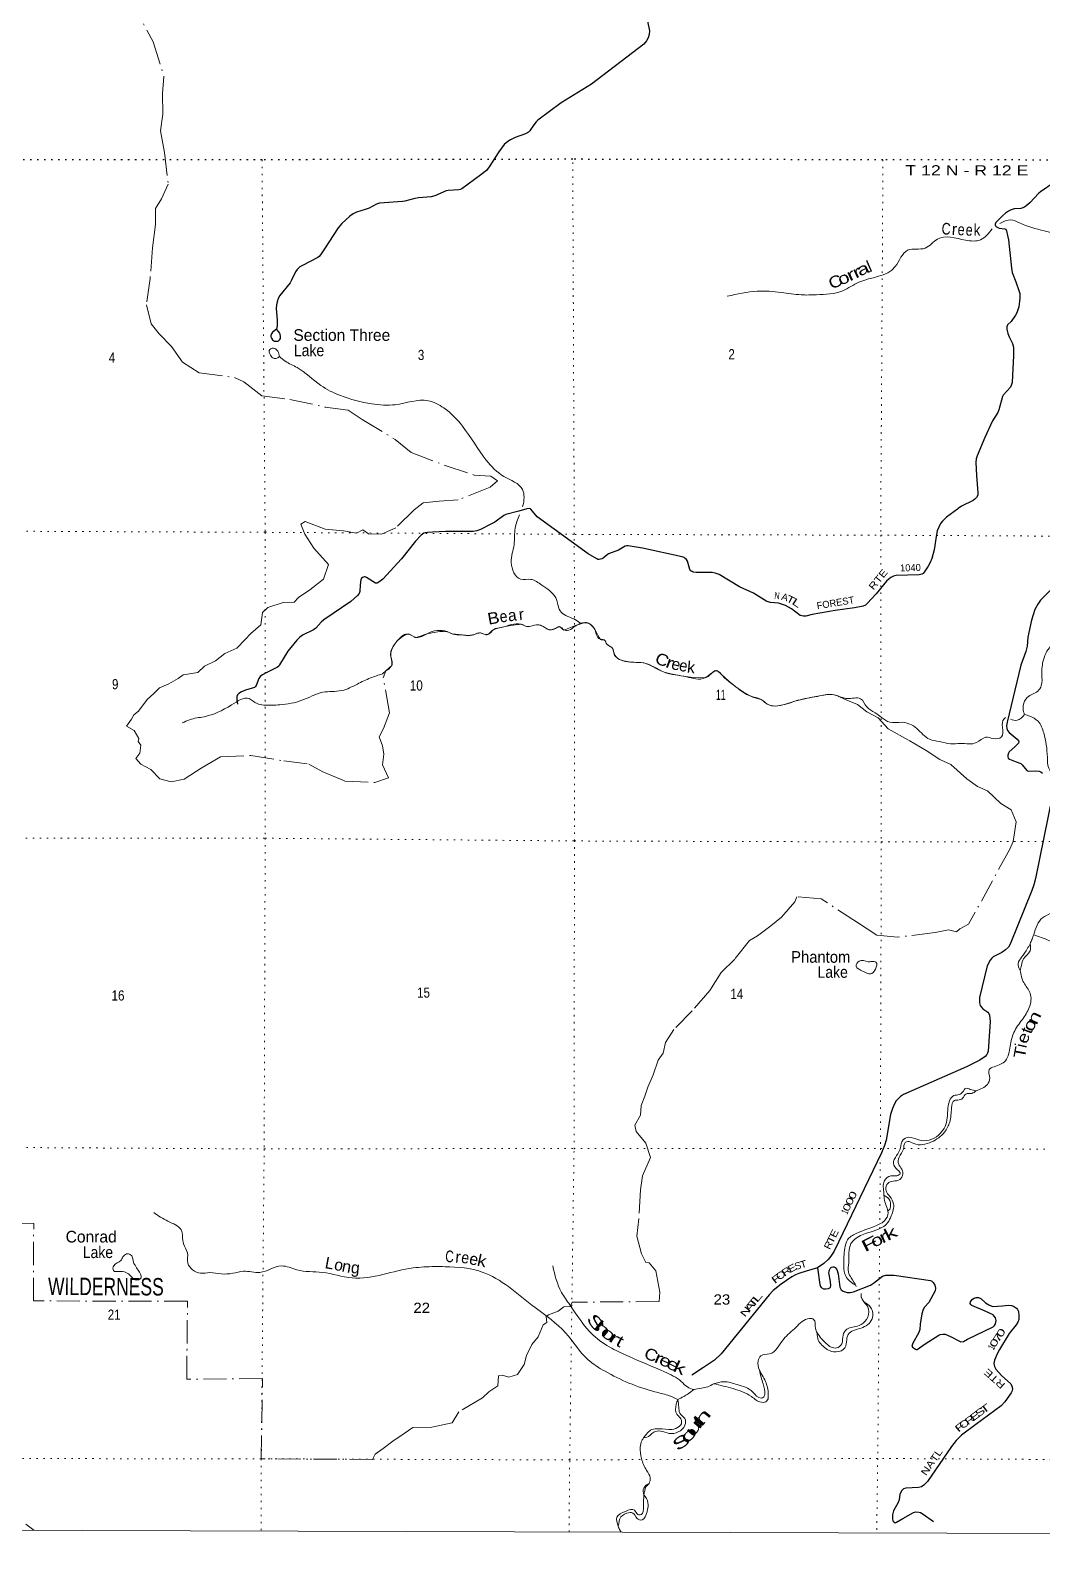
# Model space of a CAD drawing. Header units: feet. Extents: x -252658 to 9, y -366365 to -181930.
# Drawn here: x -82631 to -65245, y -366365 to -340451 of the extents above; entities that cross this region are included whole.
import ezdxf
from ezdxf.enums import TextEntityAlignment as Align

# ---------------------------------------------------------------- set-up
doc = ezdxf.new("R2010")
doc.units = ezdxf.units.FT
doc.header["$LTSCALE"] = 80
doc.linetypes.add('DOT_DASHED', pattern=[7.7, 5, -1.2, 0.3, -1.2])
doc.linetypes.add('DOTTED', pattern=[1.5, 0.3, -1.2])
for name, color, linetype, lineweight in [('29', 7, 'Continuous', 25), ('39', 7, 'Continuous', 13), ('4', 7, 'Continuous', 13), ('44', 7, 'DOT_DASHED', 13), ('6', 7, 'DOTTED', 25), ('7', 7, 'DOTTED', 13)]:
    doc.layers.add(name, color=color, linetype=linetype, lineweight=lineweight)
doc.layers.add('30', color=7, linetype='Continuous')
doc.layers.add('41', color=7, linetype='Continuous')

msp = doc.modelspace()

# ---------------------------------------------------------------- linework, layer by layer
at = {"layer": '29'}
for points in [[(-72022.75, -340294.99), (-71988.18, -340461.37), (-71991.17, -340525.1), (-72011.35, -340583.27), (-72040.84, -340632.79), (-72086.51, -340688.75), (-72983.06, -341378.21), (-73505.28, -341696.34), (-73908.66, -341996.52), (-73937.64, -342023.44), (-73959.66, -342051.02), (-74024.56, -342153.91), (-74041.12, -342178.76), (-74068.02, -342203.61), (-74119.76, -342230.53), (-74294.72, -342294.57), (-74374.32, -342332.01), (-74419.85, -342361.01), (-74482.3, -342415.19), (-74577.66, -342538.52), (-74742.46, -342799.41), (-74789.28, -342859.07), (-74884.07, -342936.39), (-75210.45, -343176.97), (-75239.42, -343189.39), (-75263.39, -343195.6), (-75448.46, -343201.82), (-75482.09, -343211.91), (-75678.18, -343295.01), (-75739.65, -343311.96), (-75956.55, -343331.26), (-76022.65, -343343.77), (-76194.55, -343389.24), (-76231.63, -343394.17), (-76629.17, -343424.45), (-76679.15, -343436.71), (-76806.12, -343506.26), (-76872.51, -343533.26), (-77025.31, -343578.1), (-77081.38, -343607.73), (-77138.22, -343647.26), (-77275.92, -343773.41), (-77338.52, -343843.83), (-77570.43, -344208.26), (-77641.21, -344310.83), (-77661.9, -344337.75), (-77688.09, -344357.44), (-77962.06, -344497.39), (-77995.11, -344517.92), (-78024.09, -344542.78), (-78042.71, -344561.41), (-78071.3, -344602.61), (-78137.91, -344745.73), (-78165.23, -344788), (-78339.7, -345010.78), (-78368.68, -345061.56), (-78385.24, -345115.4), (-78397.66, -345169.25), (-78401.88, -345232.44), (-78385.65, -345430.7), (-78387.31, -345527.52), (-78395.12, -345588.73)], [(-64754.44, -342829.65), (-64977.75, -343026.3), (-65034.55, -343069.41), (-65269.57, -343225.11), (-65296.85, -343249.48), (-65450.74, -343414.38), (-65517.92, -343475.7), (-65555.17, -343496.41), (-65604.01, -343511.25), (-65718.67, -343521.26), (-65770.64, -343533.97), (-65818.02, -343558.54), (-65869.76, -343595.82), (-65919.97, -343638.87), (-66034.3, -343756.32), (-66048.79, -343785.31), (-66045.71, -343793.99), (-66042.58, -343812.24), (-66021.88, -343830.87), (-65978.07, -343852.56), (-65879.91, -343861.33), (-65864.59, -343870.22), (-65850.1, -343899.22), (-65833.73, -343975.88)], [(-65833.73, -343975.88), (-65817.49, -344051.94), (-65768.37, -344538.11), (-65752.43, -344610.82), (-65689.74, -344771.42), (-65637.98, -344923.31), (-65625.41, -344972.05), (-65623.49, -345051.71), (-65642.12, -345202.89), (-65656.61, -345256.74), (-65672.56, -345303.91), (-65694.9, -345344.75), (-65774.18, -345453.21), (-65833.56, -345512.5), (-65847.2, -345544.7), (-65845.98, -345587.06), (-65829.42, -345659.54), (-65806.68, -345717.13), (-65746.64, -345833.5), (-65732.1, -345893.83), (-65733.42, -346037.92), (-65753.89, -346503.46), (-65770.23, -346553.97), (-65784.93, -346580.09), (-65910.14, -346721.94), (-65922.36, -346744.91), (-65982.58, -346970.46), (-66003.04, -347016.46), (-66092.58, -347159.86), (-66223.51, -347445.03), (-66357.19, -347763.64), (-66371.25, -347814.12), (-66379.96, -347875.47), (-66369.85, -348098.32), (-66344.53, -348398.71), (-66345.81, -348437.74), (-66369.61, -348476.05), (-66395.48, -348506.08), (-66425.93, -348530.17), (-66623.14, -348626.2), (-66681.82, -348666.26), (-66695.34, -348676.22)], [(-66695.34, -348676.22), (-66885.99, -348816.73), (-66950.47, -348882.3), (-66984.3, -348927.52), (-67017.42, -348989.65), (-67042.25, -349049.71), (-67056.83, -349111.62), (-67093.37, -349379.52), (-67137.45, -349528.1), (-67162.29, -349596.44), (-67200.17, -349656.87), (-67266.81, -349763.16), (-67285.44, -349781.79), (-67306.14, -349796.29), (-67351.93, -349807.78), (-67751.05, -349820.67), (-67796.64, -349829.43), (-67838.03, -349850.14), (-67869.07, -349874.99), (-67916.35, -349917.45), (-68090.73, -350130.23), (-68246.79, -350300.57), (-68277.83, -350327.49), (-68317.26, -350344.6), (-68461.89, -350373.49), (-68797.12, -350416.9), (-69192.77, -350487.86), (-69302.3, -350515.95), (-69341.4, -350516.72), (-69397.5, -350503.52), (-69546.75, -350389.03), (-69647.92, -350331.63), (-69772.44, -350293.2), (-69908.69, -350281.92), (-69972.68, -350263.62), (-70197.95, -350121.76), (-70441.55, -350011.79), (-70788.52, -349802.94), (-70856.58, -349776.61), (-70912.51, -349767.95), (-71185.19, -349767.82), (-71234.29, -349761.07), (-71253.95, -349751.76), (-71279.82, -349736.22), (-71294.97, -349712.92), (-71335.79, -349572.51), (-71352.26, -349543.62), (-71373.98, -349523.95), (-71391.58, -349510.49), (-71427.31, -349495.75), (-72107.68, -349348.34), (-72351.88, -349309.6), (-72377.76, -349308.57), (-72404.13, -349316), (-72521.03, -349383.13), (-72692.34, -349447.32), (-72716.24, -349461.66), (-72783.4, -349517.74), (-72807.2, -349529.13), (-72853.77, -349542.59), (-72874.47, -349542.59), (-72894.12, -349533.27), (-73038.9, -349445.13), (-73917.28, -348807.84), (-74025.19, -348679), (-74033.47, -348670.71), (-74052.33, -348666.69), (-74095.56, -348672.78), (-74231.21, -348713.33), (-74453.6, -348770.12), (-74488.53, -348787.37), (-74644.01, -348900.59), (-74712.47, -348937.72), (-74893.4, -349027.95), (-74955.49, -349048.66), (-75016.34, -349059.43), (-75485.56, -349063.77), (-75718.36, -349073.63)], [(-75718.36, -349073.63), (-75804.48, -349077.28), (-75844.4, -349082.84), (-75863.02, -349091.12), (-75910.62, -349126.33), (-76010.38, -349227.78), (-76249.74, -349530.11), (-76569.74, -349879.84), (-76637.08, -349931.93), (-76670.19, -349948.5), (-76696.69, -349948.89), (-76848.16, -349849.65), (-76870.94, -349840.81), (-76885.43, -349840.81), (-76920.37, -349853.08), (-76935.1, -349865.66), (-76945.45, -349894.66), (-76959.6, -349976.86), (-76964.08, -350095.54), (-76977.02, -350126.82), (-77005.47, -350163.88), (-77122.63, -350263.78), (-77582.66, -350578.39), (-77632.57, -350617.42), (-77723.64, -350720.97), (-77760.69, -350751.12), (-77949.23, -350845.23), (-77998.44, -350877.34), (-78048.57, -350928.07), (-78203.13, -351115.9), (-78343.5, -351351.58), (-78360.06, -351374.36), (-78380.09, -351390.7), (-78553.33, -351479.41), (-78637.38, -351521.4), (-78680.85, -351552.46), (-78702.67, -351584.31), (-78747.07, -351709.86), (-78757.42, -351726.43), (-78776.29, -351741.84), (-78931.11, -351788.67), (-78999.57, -351813.41), (-79047.17, -351844.47), (-79068.16, -351865.65), (-79078.21, -351894.17), (-79077, -351955.64), (-79069.62, -352025.74)], [(-64912.51, -349884.88), (-65267.66, -350243.66), (-65315.4, -350310.02), (-65367, -350401.06), (-65424.19, -350585.35), (-65487.02, -350877.06), (-65495.32, -351030.64), (-65517.34, -351122.98), (-65605.73, -351360.45), (-65843.27, -352339.25), (-65852.33, -352402.66), (-65847.16, -352447.18), (-65834.74, -352480.32), (-65808.78, -352513.63), (-65667.47, -352628.81), (-65648.47, -352658.42), (-65643.3, -352673.96), (-65648.05, -352697.01), (-65673.31, -352728.84), (-65710.77, -352758.56), (-65804.73, -352847.92), (-65820.04, -352867.78), (-65831.63, -352903.84), (-65829.56, -352930.76), (-65821.29, -352953.54), (-65802.95, -352971.98), (-65689.11, -353020.9), (-65608.11, -353048.81), (-65583.27, -353067.76), (-65504.63, -353164.78), (-65478.02, -353178.66), (-65355.69, -353175.61), (-65291.46, -353181.35), (-65262.49, -353191.71), (-65235.7, -353210.57)], [(-65068.99, -353616.14), (-65354.54, -355020.84), (-65383.57, -355129.13), (-65414.57, -355226.51), (-65788.17, -356153.22), (-65818.48, -356200), (-65870.96, -356250.56), (-65931.6, -356291.18), (-66078.69, -356370.08), (-66106.9, -356393.46), (-66133.8, -356424.52), (-66184.37, -356525.36), (-66313.62, -357064.71), (-66316.97, -357111.06), (-66314.9, -357158.69), (-66304.55, -357202.18), (-66285.05, -357229.04), (-66256.95, -357260.17), (-66173.59, -357317.97), (-66153.47, -357338.86), (-66143.12, -357369.93), (-66134.94, -357476.38), (-66165.71, -357990.48), (-66177.26, -358021.26), (-66187.61, -358044.04), (-66218.66, -358081.31), (-66311.46, -358141.44), (-66541.08, -358255.73), (-67622.16, -358733.6), (-67675.67, -358768.89), (-67706.72, -358799.95), (-67746.04, -358843.44), (-67775.98, -358890.5), (-67812.27, -358973.92), (-67843.84, -359076.1), (-67918.07, -359517.81), (-67947.83, -359610.75), (-68002.28, -359737.3), (-68815.72, -361422.06), (-68869.86, -361508.8), (-68919.29, -361565.35), (-68994.04, -361637.2), (-69099.06, -361710.04)], [(-69099.06, -361710.04), (-69296.09, -361768.54), (-69418.31, -361807.02), (-69480.4, -361831.87), (-69543.61, -361866.67), (-69725.22, -361993.34), (-69863.29, -362101.1), (-69929.36, -362171.86), (-70757.37, -363186.3), (-70869.99, -363295.26), (-71057.64, -363423.88), (-71257.33, -363554.41)], [(-69099.06, -361710.04), (-69059.58, -361996.54), (-69046.84, -362029.74), (-69035.44, -362047.26), (-68998.18, -362072.11), (-68960.03, -362073.37), (-68911.26, -362067.97), (-68889.55, -362056.67), (-68875.55, -362044.01), (-68870.92, -362021.46), (-68874.65, -361945.95), (-68903.35, -361795.63), (-68901.96, -361775.01), (-68894.7, -361744.89), (-68880.6, -361719.75), (-68860.57, -361700.45), (-68836.75, -361691.05), (-68819.18, -361694.24), (-68796.27, -361706.4), (-68770.53, -361736.61), (-68743.11, -361812.89), (-68715.16, -362045.26), (-68696.02, -362088.68), (-68657.64, -362113.76), (-68592.54, -362134.24), (-68538.73, -362134.24), (-68479.26, -362121.16), (-68186.89, -362009.98), (-68137.07, -361975.73), (-67983.56, -361852.85), (-67926.12, -361836.02), (-67780.92, -361838.42), (-67160.19, -361929.33), (-67136.55, -361940.61), (-67112.75, -361962.35), (-67083.78, -362007.91), (-67071.36, -362061.76), (-67079.61, -362106.08), (-67185.68, -362303.38), (-67260.73, -362387.94), (-67286.6, -362426.25), (-67309.81, -362502.54), (-67337.5, -362680.44), (-67342.48, -362772.1), (-67364.96, -362832.33), (-67462.75, -363001.68), (-67479.08, -363053.76), (-67466.66, -363074.46), (-67417.63, -363110.1), (-67405.61, -363114.86), (-67388.01, -363111.74), (-67250.36, -363017.35), (-67015.48, -362867.37), (-66989.61, -362853.91), (-66944.04, -362847.63), (-66907.86, -362850.8), (-66814.13, -362892.67), (-66662.47, -362971.91), (-66634.67, -362979.2), (-66593.27, -362975.06), (-66521.76, -362932.98), (-66080.75, -362724.29), (-66058.28, -362698.59), (-66042.75, -362672.69), (-66029.62, -362614.61), (-66042.75, -362569.15), (-66062.42, -362539.12), (-66082.89, -362520.14), (-66220.66, -362457.02), (-66448.33, -362359.17), (-66468.06, -362340.31), (-66477.37, -362320.63), (-66472.2, -362292.68), (-66461.6, -362275.02), (-66437.02, -362251.26), (-66407.01, -362233.65), (-66374.93, -362222.26), (-66332.79, -362221.99), (-66295.25, -362237.79), (-66211.28, -362308.99), (-66158.65, -362345.48), (-66118.3, -362365.16), (-66091.55, -362371.97), (-65921.56, -362360.74)], [(-65921.56, -362360.74), (-65820.71, -362354.07), (-65768.53, -362356.88), (-65731.27, -362367.23), (-65678.82, -362405.22), (-65660.91, -362427.29), (-65646.42, -362460.43), (-65637.86, -362529.62), (-65642.28, -362599.18), (-65658.84, -362642.67), (-65685.42, -362687.35), (-65807.08, -362836.5), (-65972.05, -363115.4), (-66013.78, -363188.38), (-66061.38, -363298.14), (-66070.46, -363352.79), (-66059.31, -363407.9), (-66037.28, -363451.11), (-65940.03, -363559.94), (-65778.93, -363703.3), (-65758.18, -363740.29), (-65749.9, -363781.71), (-65756.11, -363821.06), (-65770.32, -363857.46), (-65882.35, -364013.66), (-65946.8, -364080.23), (-66376.83, -364403.09), (-66625.12, -364585.27), (-66716.41, -364676.37), (-66797.33, -364780.06), (-67209.84, -365379.23), (-67274.18, -365445.75), (-67315.58, -365470.6), (-67363.16, -365482.1), (-67580.49, -365495.45), (-67620.05, -365508.12), (-67652.93, -365536.87), (-67685.01, -365595.67), (-67698.46, -365694.27), (-67714.41, -365741.53), (-67791.92, -365885.02), (-67812.29, -365953.14), (-67812.29, -366021.48), (-67804.01, -366056.69), (-67783.67, -366079.22), (-67766.76, -366087.75), (-67741.92, -366081.54), (-67636.71, -366014.32), (-67449.32, -365913.72), (-67410.78, -365903.44), (-67361.11, -365907.58), (-67330.06, -365915.86), (-67287.18, -365943), (-67105.86, -366066.5)]]:
    msp.add_lwpolyline(points, dxfattribs=at)
msp.add_lwpolyline([(-78395.12, -345588.73), (-78449.91, -345624.34), (-78466.47, -345638.83), (-78484.03, -345664.09), (-78494.41, -345694.75), (-78495.44, -345716.49), (-78485.1, -345743.42), (-78466.94, -345768.29), (-78450.95, -345781.73), (-78431.29, -345791.05), (-78413.7, -345795.19), (-78386.96, -345792.93), (-78371.27, -345790.01), (-78354.71, -345780.69), (-78340.22, -345766.2), (-78328.4, -345747.36), (-78327.81, -345712.35), (-78335.05, -345673), (-78344.36, -345648.15), (-78355.75, -345630.55)], close=True, dxfattribs=at)
at = {"layer": '39'}
for p, q in [((-76578.02, -351507.62), (-76517.17, -351454.66)), ((-68733.59, -351894.86), (-68670.25, -351914.82))]:
    msp.add_line(p, q, dxfattribs=at)
for points in [[(-66096.55, -343860.46), (-66298.61, -344051.63), (-66554.15, -344058.48), (-67040.88, -344040.11), (-67249.08, -344194.05), (-67551.08, -344230.86), (-67764.1, -344511.52), (-68387.46, -344780.19), (-68666.01, -344925.75), (-69117.1, -344996.07), (-69378.64, -344996.85), (-69724.4, -344955), (-70134.67, -344934.97), (-70650.24, -345021.08)], [(-63577.24, -344083.99), (-63606.98, -344074.3), (-64208.02, -343999.06), (-64400.23, -343853.3), (-64654.15, -343922.53), (-65205.23, -343897.82), (-65628.84, -343761.04), (-65779.4, -343710.04), (-65967.6, -343768.98)], [(-78347.89, -346055.33), (-78375.5, -345966.68), (-78449.58, -345912.01), (-78522.26, -345951.91), (-78510.58, -346012.32), (-78460.72, -346080.95), (-78408.48, -346091.26), (-78347.89, -346055.33)], [(-78347.89, -346055.33), (-78245.81, -346136.28), (-78043.31, -346245.87), (-77636.88, -346553.57), (-77300, -346726.15), (-76761.75, -346869.5), (-76355.46, -346883.47), (-75789.71, -346815.7), (-75522.93, -346939.68), (-75201.03, -347253.02), (-74792.34, -347838.36), (-74490.32, -348115.39), (-74169.88, -348342.22), (-74163.58, -348617.87), (-74168.92, -348637.52)], [(-74221.72, -348774.96), (-74296.81, -349003.51), (-74314.72, -349289.11), (-74362.92, -349592.67), (-74201.79, -349879.1), (-74028.8, -349883.94), (-73836.31, -349983.42), (-73598.29, -350201.81), (-73507.31, -350447.68), (-73256.68, -350579.62), (-73163.58, -350645.98)], [(-76517.17, -351454.66), (-76426.29, -351375.55), (-76434.92, -351150.18), (-76339.16, -350961.52), (-76147.16, -350823.6), (-75992.62, -350880.66), (-75809.14, -350817.14), (-75466.92, -350782.53), (-75368.61, -350825.24), (-75231.89, -350837.95), (-75137.39, -350846.44), (-75004.54, -350834.99), (-74919.85, -350805.21), (-74771.15, -350832.06), (-74661.96, -350744.05), (-74530.96, -350708.45), (-74198.68, -350655.68), (-74088.29, -350696.44), (-73921.12, -350665.03), (-73856.79, -350673.38), (-73690.32, -350752.62), (-73603.66, -350728.88), (-73539.08, -350697), (-73452.93, -350753.73), (-73235.13, -350670.25), (-73104.1, -350628.62), (-73007.7, -350655.22), (-72941.72, -350719.91), (-72832.31, -350913.56), (-72755.98, -350932.02), (-72720.17, -350996.57), (-72628.04, -351061.38), (-72586.58, -351184.3), (-72486.52, -351267.25), (-72313.75, -351306.28), (-72068.42, -351323.53), (-71733.44, -351477.99), (-71349.7, -351558.25), (-71031.93, -351573.82), (-70817.95, -351458.14), (-70725.95, -351543.07), (-70579.91, -351672.51), (-70471.8, -351755.5), (-70263.4, -351885.23), (-70066.66, -351950.53), (-69938.47, -352039.65), (-69737.36, -352050.65), (-69437.04, -351961.52), (-69102.66, -351894.69), (-68812.8, -351869.89), (-68733.59, -351894.86)], [(-64890.91, -350777.73), (-65067.34, -350998.2), (-65158.65, -351120.49), (-65217.93, -351269.09), (-65245.62, -351510.38), (-65254.96, -351713.53), (-65313.88, -351803.79), (-65495.63, -351911.58), (-65564.91, -352050.07), (-65559.56, -352158.73), (-65541.81, -352205.51)], [(-76578.02, -351507.62), (-76782.75, -351578.14), (-77007.64, -351682.65), (-77277.93, -351794.04), (-77602.02, -351824.71), (-77960.99, -351961.85), (-78337.69, -352038.55), (-78617.36, -352043.27), (-78731.87, -352018.6), (-78868.13, -351933.46), (-79170.58, -352040.68), (-79642.63, -352243.68), (-79890.41, -352294.83), (-80016.08, -352350.88)], [(-65869.98, -352257.41), (-65894.28, -352277.87), (-65921.39, -352428.63), (-65938.52, -352591.51), (-66081.52, -352617), (-66210.14, -352596.28), (-66367.65, -352688.08), (-66643.34, -352700.87), (-66814.41, -352710.13), (-67005.26, -352669), (-67176.03, -352631.99), (-67396.13, -352443.86), (-67646.94, -352340.08), (-67860.17, -352337.07), (-67998.48, -352257.96), (-68110.63, -352176.96), (-68250.81, -352075.72), (-68360.56, -351934.38), (-68593.91, -351931.27), (-68670.25, -351914.82)], [(-65540.57, -352205.91), (-65669.13, -352305.08), (-65784.75, -352285.31)], [(-65385.03, -355986.82), (-65234.04, -355697.05), (-65086.67, -355617.26), (-64971.3, -355507.15), (-64998.54, -355362.18), (-65007.42, -355177.05), (-64832.89, -354938.46), (-64813.39, -354719.26), (-64852.36, -354519.9), (-64753.63, -354180.37), (-64713.76, -353921.03), (-64766.58, -353685.4), (-64721.56, -353566.91), (-64637.84, -353372.16), (-64667.17, -353239.24), (-64900.44, -353224.06), (-65099.28, -353172.84), (-65150.13, -352943.25), (-65211.83, -352522.49), (-65309.13, -352322.86), (-65453.42, -352233.67), (-65542.44, -352205.31)], [(-65448.11, -356142.7), (-65413.42, -356064.37), (-65384.75, -355986.04)], [(-65385.44, -355987.94), (-65123.87, -356087.86), (-64927.22, -356167.24), (-64706.32, -356230.64), (-64495.57, -356306.06), (-64292.22, -356280.86), (-64109.44, -356327.99), (-63902.41, -356357.13), (-63602.96, -356404.8), (-63441.14, -356582.6), (-63240.4, -356651.94), (-63139.88, -356719.11)], [(-65618.01, -356600.57), (-65653.46, -356481.71), (-65592.43, -356375.37), (-65494.95, -356230.97), (-65448.08, -356143.86)], [(-65448.11, -356142.67), (-65444.89, -356267.42), (-65558.39, -356399.67), (-65593.32, -356514.18), (-65617.52, -356602.24)], [(-68231.39, -356454.29), (-68383.21, -356442.77), (-68436.08, -356531.05), (-68325.95, -356612.03), (-68189.46, -356660.96), (-68104.45, -356580.88), (-68095.65, -356462.23), (-68170.01, -356449.81), (-68231.39, -356454.29)], [(-66369.5, -358669.23), (-66181.7, -358559.46), (-66140.78, -358451.02), (-66151.93, -358306.11), (-66063.09, -358256.23), (-65871.31, -358152.52), (-65789.27, -357905.45), (-65725.38, -357666.34), (-65585.19, -357449.72), (-65461.11, -357237.04), (-65445.48, -356993.69), (-65556.98, -356810.09), (-65618.01, -356600.57)], [(-68449.52, -362006.27), (-68582.91, -361899.92), (-68636.59, -361799.08), (-68649.81, -361664.23), (-68631.87, -361374.61), (-68584.68, -361229.98), (-68437.13, -361122.03), (-68039.79, -360960.93), (-67948.87, -360901), (-67887.65, -360764.49), (-67950.67, -360550.94), (-67959.96, -360430.18), (-67952.58, -360218.98), (-67841.36, -360128.96), (-67736.74, -360127.44), (-67680.18, -360091.49), (-67720.03, -360030.95), (-67795.73, -359913.91), (-67742.59, -359783.39), (-67675.35, -359648.92), (-67636.29, -359518.33), (-67531.35, -359466.51), (-67366.67, -359511.54), (-67179.61, -359516.44), (-67018.12, -359430.69), (-66875.67, -359175.86), (-66831.29, -358840.09), (-66758.3, -358751.91), (-66665.65, -358734.24), (-66607.04, -358692.26), (-66550.3, -358628.15), (-66473.95, -358644.6), (-66369.5, -358669.23)], [(-68435.37, -362031.45), (-68520.42, -361880.1), (-68570.11, -361785.31), (-68563.05, -361624.4), (-68524.74, -361294.64), (-68465.95, -361224.5), (-68243.93, -361110.86), (-67894.79, -360937.47), (-67833.68, -360819.06), (-67794.13, -360610.01), (-67857.72, -360486.99), (-67921.48, -360390.13), (-67906.71, -360281.56), (-67829.9, -360225.59), (-67711.08, -360206.02), (-67640.16, -360125.88), (-67653.54, -360015.17), (-67705.29, -359928.42), (-67698.52, -359811.76), (-67623.18, -359671.29), (-67592.29, -359558.77), (-67549.93, -359540.86), (-67445.54, -359575.55), (-67141.59, -359548.81), (-66917.2, -359378.86), (-66827.58, -359206.26), (-66795.84, -358960.96), (-66748.78, -358836.45), (-66688.38, -358828.69), (-66605.69, -358796.89), (-66552.92, -358724.71), (-66450.25, -358713.12), (-66371.73, -358668.7)], [(-67957.97, -360464.26), (-67858.13, -360551.37), (-67846.6, -360635.92), (-67852.95, -360686.19), (-67891.02, -360739.13)], [(-80503.57, -360761.75), (-80263.09, -360909.74), (-80036.7, -361057.66), (-79995.98, -361297.26), (-79928.55, -361450.47), (-79919.63, -361629.57), (-79703.47, -361803.59), (-79542.45, -361792.28), (-79349.46, -361813.3), (-79150.23, -361804.17), (-78966.93, -361768.82), (-78683.41, -361790.26), (-78308.49, -361677.35), (-78049.4, -361744.95), (-77609.1, -361789.26), (-77098.71, -361884.19), (-76569.23, -361824.31), (-76049.48, -361712.06), (-75868.31, -361694.81), (-75498.11, -361690.5), (-74860.95, -361782.01), (-74411.91, -362033.58), (-73951.49, -362393.84), (-73429.17, -362826.81), (-73045.84, -363287.31), (-72749.37, -363487.86), (-72340.25, -363688.95), (-71894.59, -363839.91), (-71673.67, -363899.29), (-71499.13, -363973.49)], [(-80857.09, -361623.16), (-80910.51, -361482.09), (-80974.82, -361471.73), (-81035.5, -361523.75), (-81072.1, -361583.93), (-81195.39, -361673.89), (-81199.95, -361758.36), (-81087.38, -361772.97), (-80942.8, -361813.89), (-80780.51, -361919.26), (-80725.96, -361883.3), (-80777.44, -361752.29), (-80829.19, -361665.54), (-80857.09, -361623.16)], [(-73651.2, -361677.02), (-73499.19, -362132.41), (-73357.7, -362344.31), (-72956.65, -362865.24), (-72636.2, -363092.06), (-72339.36, -363234.28), (-71729.45, -363496.66), (-71442.82, -363662.98), (-71336.79, -363756.02), (-71226.43, -363800.79)], [(-69105.85, -362828.95), (-68950.09, -363010.74), (-68771.52, -363086.02), (-68684.57, -363016.01), (-68661.48, -362865.23), (-68598.47, -362764.94), (-68384.83, -362703.57), (-68259.44, -362599.54), (-68224.09, -362418.64), (-68311.75, -362283.44)], [(-68311.75, -362283.44), (-68347.51, -362212.86), (-68351.83, -362150.39)], [(-68309.69, -362286.62), (-68183.7, -362394.69), (-68162.79, -362585.91), (-68235.85, -362686.16), (-68479.92, -362787.62), (-68574.89, -362853.57), (-68599.85, -362982.21), (-68650.95, -363108.71), (-68828.27, -363152.14), (-69024.69, -363036.55), (-69086.51, -362951.76), (-69105.85, -362828.95)], [(-70099.72, -363468.08), (-70122.85, -363309.04), (-70072, -363222.77), (-69926.94, -363189.25), (-69685.95, -362938.9), (-69469.36, -362730.68), (-69239.06, -362580.87), (-69166.73, -362595.29), (-69135.53, -362750.35), (-69105.85, -362828.95)], [(-70885.8, -363701.8), (-70710.55, -363666.4), (-70481.52, -363715.76), (-70212.76, -363843.76), (-70070.58, -363947.03), (-70020.14, -363925.14), (-70005.79, -363882.96), (-70036.84, -363703.76), (-70099.72, -363468.08)], [(-70097.87, -363475.02), (-69984.43, -363687.91), (-69945.63, -363913.42), (-69968.29, -363995.8), (-70062.99, -364019.49), (-70237.38, -363920.1), (-70389.78, -363840.92), (-70717.06, -363740.81), (-70884.13, -363701.46)], [(-71501.14, -363974.54), (-71398.19, -363920.7), (-71323.46, -363874.78), (-71226.79, -363800.64)], [(-71226.43, -363800.79), (-71095.51, -363777.26), (-70986.71, -363751.62), (-70885.8, -363701.8)], [(-72088.71, -364627.64), (-71947.01, -364489.49), (-71826.2, -364473.96), (-71600.95, -364485.07), (-71475.9, -364435.36), (-71435.25, -364369.16), (-71462.87, -364284.54), (-71516.82, -364225.94), (-71527.79, -364052.87), (-71501.14, -363974.54)], [(-71501.67, -363976.1), (-71483.85, -364103.37), (-71466.4, -364206.06), (-71382.48, -364296.98), (-71379.21, -364415.7), (-71492.59, -364527.83), (-71647.67, -364555.27), (-71796.28, -364514.34), (-71915.1, -364533.9), (-72034.36, -364621.86), (-72088.58, -364627.51)], [(-71993.14, -365416.72), (-71974.41, -365318.23), (-72037.97, -365189.18), (-72125.19, -364985.57), (-72148.1, -364792.33), (-72119.22, -364679.8), (-72088.71, -364627.64)], [(-72526.22, -366149.34), (-72550.07, -365995.53), (-72398.54, -365893.64), (-72245.5, -365872.23), (-72185.62, -365946.94), (-72133.33, -365949.2), (-72092.19, -365806.55), (-72084.87, -365605.41)], [(-72084.92, -365606.88), (-72013.33, -365744.56), (-72030.41, -365899.39), (-72115.82, -366041.83), (-72200.13, -366013.27), (-72271.98, -365922.4), (-72376.61, -365925.93), (-72499.94, -366021.92), (-72514.36, -366094.35), (-72526.22, -366149.34)], [(-72084.87, -365605.41), (-72096.53, -365540.97), (-72061.81, -365458.65), (-71993.14, -365416.72)], [(-71993.14, -365416.72), (-72047.83, -365474.81), (-72070.37, -365539.08), (-72082.85, -365603.4)], [(-72526.22, -366149.34), (-72511.13, -366187.08), (-72473.95, -366250.69)]]:
    msp.add_spline(points, degree=3, dxfattribs=at)
at = {"layer": '4'}
msp.add_lwpolyline([(-250643.67, -181929.5), (-219314.25, -182252.72), (-187984.41, -182532.85), (-156654.22, -182769.88), (-125323.73, -182963.82), (-93993.01, -183114.65), (-62662.1, -183222.4), (-31331.08, -183287.04), (0, -183308.59), (0, -366365.25), (-31582.88, -366343.53), (-63165.71, -366278.36), (-94748.41, -366181.36), (-126330.93, -366017.71), (-157913.21, -365822.21), (-189495.2, -365583.27), (-221076.82, -365300.9), (-252658.03, -364975.08)], close=True, dxfattribs=at)
msp.add_lwpolyline([(-250643.67, -181929.5), (-219314.25, -182252.72), (-187984.41, -182532.85), (-156654.22, -182769.88), (-125323.73, -182963.82), (-93993.01, -183114.65), (-62662.1, -183222.4), (-31331.08, -183287.04), (0, -183308.59), (0, -366365.25), (-31582.88, -366343.53), (-63165.71, -366278.36), (-94748.41, -366181.36), (-126330.93, -366017.71), (-157913.21, -365822.21), (-189495.2, -365583.27), (-221076.82, -365300.9), (-252658.03, -364975.08)], close=True, dxfattribs=at)
at = {"layer": '44'}
for points in [[(-80919.12, -339908.4), (-80515.63, -340652.47), (-80332.33, -341244.66), (-80354.23, -341538.19), (-80350.38, -341892.19), (-80390.35, -342181.62), (-80324.26, -342549.99), (-80257.26, -343095.36), (-80373.39, -343348.22), (-80474.92, -343514.67), (-80474.6, -343790.21), (-80527.31, -344190.19), (-80568.75, -344718.95), (-80631.81, -345169.17), (-80551.39, -345493.36), (-80415.76, -345664.97), (-80202.01, -345883.2), (-80010.69, -346151.61), (-79724.39, -346338.02), (-79119.82, -346415.33), (-78957.46, -346490.52), (-78651.37, -346729.31), (-78169.34, -346793.97), (-77563.08, -346923.57), (-77165.4, -346975.76), (-76923.18, -347139.83), (-76360.43, -347480.41), (-76084.4, -347702.97), (-75496.83, -347931.04), (-75003.33, -348092.29), (-74716.02, -348113.77), (-74601.91, -348190.75), (-74727.23, -348302.78), (-75277.32, -348519.37), (-75601.09, -348541.96), (-75876.64, -348568.79), (-76034.18, -348690.73), (-76347.64, -348998.96), (-76595.57, -349110.4), (-76814.63, -349103.32), (-76912.7, -349034.47), (-77023.62, -349092.26), (-77246.49, -349050.97), (-77559.89, -349023.33), (-77906.83, -348890.94), (-77981.49, -348936.84), (-77912.19, -349108.12), (-77756.86, -349346.19), (-77501.3, -349628.99), (-77587.28, -349882), (-77825.59, -350063.88), (-78017.37, -350197.71), (-78092.23, -350275.8), (-78281.22, -350282.94), (-78547.08, -350368.15), (-78636.04, -350452.19), (-78667.49, -350663.22), (-78839.29, -350815.26), (-78936.39, -350915.35), (-79082.04, -351065.5), (-79287.63, -351157.03), (-79445.21, -351285), (-79634.71, -351374.6), (-79749.97, -351486.68), (-80001.45, -351521.68), (-80086.28, -351587.64), (-80247.64, -351677.37), (-80410.89, -351746.99), (-80507.99, -351847.08), (-80621.19, -351949.12), (-80771.17, -352149.52), (-80847.93, -352211.5), (-80890.6, -352285.72), (-80973.74, -352403.98), (-80845.58, -352483.03), (-80763.99, -352618.18), (-80774.36, -352670.42), (-80728.53, -352735), (-80747.46, -352871.67), (-80816.37, -352963.86), (-80730.52, -353058.8), (-80558.22, -353152.14), (-80402.41, -353311.77), (-80207.74, -353362.99), (-79986.35, -353317.79), (-79693.72, -353128.12), (-79358.85, -352934.63), (-78838.08, -352910.98), (-78269.78, -353002.19), (-77841.97, -353058.54), (-77599.57, -353192.44), (-77220.62, -353349.12), (-76708.17, -353371.68), (-76470.5, -353294.38), (-76575.68, -353072.64), (-76552.42, -352885.71), (-76577.69, -352744.8)], [(-76516.18, -351454.69), (-76417.54, -351366.01), (-76409.67, -351349.88), (-76407.13, -351335.73), (-76407.93, -351313.81), (-76411.67, -351293.76), (-76435.46, -351206.5), (-76438.55, -351182.43), (-76438.05, -351164.95), (-76413.84, -351089.16), (-76391.7, -351039.58), (-76369.75, -351002.02), (-76326.81, -350947.49), (-76290.24, -350910.15), (-76256.14, -350881.14), (-76204.88, -350847.83), (-76148.91, -350824.15), (-76128.22, -350821.86), (-76109.13, -350827.05), (-76032.45, -350873.51), (-76011.73, -350880.68), (-76000.54, -350881.59), (-75964.39, -350873.18), (-75924.2, -350858.48), (-75850.56, -350829.03), (-75813.15, -350818.01), (-75662.02, -350789.77), (-75592.52, -350781.68), (-75529.13, -350779.03), (-75462.99, -350783.12), (-75443.55, -350789.68), (-75381.22, -350822.72), (-75150.03, -350845.33), (-75106.4, -350847.29), (-75065.68, -350844.03), (-74992.75, -350832.49), (-74937.97, -350810.78), (-74922.39, -350805.81), (-74910.86, -350803.91), (-74894.44, -350804.65), (-74873.74, -350809.64), (-74813.04, -350831.3), (-74797.22, -350834.25), (-74782.14, -350834.31), (-74763.29, -350829.07), (-74740.92, -350813.94), (-74716.24, -350787.95), (-74686.16, -350757.44), (-74661.66, -350743.95), (-74572.54, -350718.33), (-74468.17, -350695.1), (-74373.1, -350677.44), (-74287.62, -350664.79), (-74229.8, -350658.34), (-74192.51, -350655.6), (-74182.63, -350656.98), (-74170.44, -350660.85), (-74118.68, -350688.28), (-74102.56, -350694.33), (-74088.79, -350696.43), (-74079.82, -350696.35), (-74059.24, -350694.22), (-74025.66, -350686.71), (-73962.38, -350669.58), (-73931.41, -350665.24), (-73888.34, -350667.6), (-73854.59, -350673.9), (-73813.82, -350691.37), (-73739.71, -350738.56), (-73713.66, -350749.31), (-73693.38, -350752.58), (-73659.8, -350748.19), (-73609.78, -350731.13), (-73548.22, -350700.52), (-73532.07, -350696.26), (-73517.9, -350702.89), (-73478.42, -350745.49), (-73461.88, -350754.52), (-73430.18, -350745.68), (-73261.06, -350679.43), (-73135.09, -350637.12), (-73103.77, -350628.54), (-73091.69, -350626.62), (-73069.69, -350627.94), (-73051.85, -350632.79), (-73037.05, -350638.9), (-73006.57, -350655.94), (-72981.37, -350675.45), (-72955.44, -350703.31), (-72928.67, -350738)], [(-72928.67, -350738), (-72901.26, -350786.79), (-72875.03, -350844.07), (-72853.83, -350883.94), (-72830.23, -350915.66), (-72818.75, -350921.45), (-72804.18, -350923.31), (-72774.83, -350924.21), (-72767.03, -350925.8), (-72759.86, -350928.97), (-72753.6, -350934.54), (-72747.59, -350942.98), (-72731.19, -350979.53), (-72724.25, -350991.61), (-72709.52, -351006.06), (-72651.43, -351040.95), (-72634.85, -351053.96), (-72625.01, -351065.51), (-72616.93, -351081.71), (-72608.63, -351117.26), (-72601.73, -351152.59), (-72595.33, -351170.16), (-72582.99, -351188.77), (-72552.79, -351222.75), (-72529.88, -351242.91), (-72504.21, -351259.39), (-72435.31, -351283.38), (-72303.59, -351307.58), (-72085.02, -351320.3), (-72002.89, -351344.79), (-71792.69, -351456.12), (-71733.94, -351477.85), (-71620.01, -351506.82), (-71448.7, -351541.46), (-71282.49, -351566.91), (-71208.09, -351572.2), (-71116.29, -351574.35), (-71020.61, -351572.58), (-71002.63, -351566.54), (-70981.96, -351554.34), (-70902.45, -351481.23), (-70871.1, -351456.84), (-70848.88, -351448.37), (-70835.37, -351448.87), (-70819.7, -351456.7), (-70625.4, -351632.7), (-70479.39, -351749.96), (-70377.77, -351818.9), (-70258.67, -351887.73), (-70209.14, -351907.76), (-70075.62, -351946.83), (-70037.61, -351967.61), (-69962.89, -352027.6), (-69936.19, -352040.47), (-69898.39, -352051.47), (-69822.75, -352060.32), (-69780.36, -352058.2), (-69668.64, -352031.52), (-69492.34, -351975.64), (-69219.24, -351916.28), (-68937.2, -351862.26), (-68871.68, -351859.5), (-68820.82, -351867.53), (-68739.08, -351893.13), (-68634.8, -351944.12)], [(-76577.69, -352744.8), (-76633.03, -352591.68), (-76559.78, -352447.22), (-76453.59, -352176.21), (-76562.47, -351576.34), (-76516.18, -351454.69)], [(-68733.57, -351895.31), (-68634.8, -351944.12), (-68410.2, -352031.67), (-68252.17, -352157.13), (-68059.86, -352264.64), (-67888.13, -352450.5), (-67525.55, -352653.36), (-67233.13, -352825.71), (-66998.89, -352979.69), (-66808.46, -353067.08), (-66534.57, -353309.74), (-66348.45, -353443.37), (-66178.04, -353516.59), (-65950.21, -353732.89), (-65773.98, -353840.32), (-65686.81, -354047.9), (-65739.14, -354385.54), (-65796.24, -354520.02), (-66503.69, -355809.86), (-66654.94, -355889.59), (-66711.51, -355937.59), (-66850.02, -355906.76), (-67079.45, -355951.92), (-67727.2, -356031.28), (-68078.74, -355993.39), (-68415.13, -355780.6), (-69035.76, -355371.36), (-69457.66, -355335.15), (-69492.36, -355421.47), (-69719.12, -355685.87), (-69902.96, -355835.84), (-70133.16, -356005.69), (-70266.32, -356085.5), (-70521.56, -356406.08), (-70758.16, -356636.24), (-70949.03, -356949.08), (-71252.68, -357295.57), (-71570.23, -357615.85), (-71712.31, -357838.42), (-71753.66, -358025.27), (-71838.82, -358145.54), (-71926.79, -358394.51), (-72018.56, -358609.27), (-72067.73, -358759.88), (-72131.05, -358924.5), (-72144.13, -359089.36), (-72237.64, -359259.87), (-72214.19, -359368.59), (-72048.56, -359566.48), (-71967.67, -359814.25), (-72108.3, -360129.34), (-72139.93, -360370.54), (-72169.13, -360869.19), (-72203.13, -361168.7), (-72124.58, -361470.76), (-72049.1, -361617.94), (-71990.84, -361624.26), (-71881.13, -361761.55)], [(-71881.13, -361761.55), (-71811.01, -362127.93), (-71822.06, -362290.79), (-73313.63, -362299.74), (-73352.28, -362373.97), (-73456.83, -362377.49), (-73557.81, -362455.45), (-73723.01, -362514.99), (-73761.4, -362546.99), (-73751.96, -362647.6), (-73812.52, -362689.54), (-73900.23, -362896.28), (-74011.58, -363026.48), (-74099.18, -363215.12), (-74140.33, -363369.79), (-74257.96, -363540.18), (-74404.98, -363585.74), (-74517.36, -363555.03), (-74579.73, -363564.79), (-74592.87, -363739.7), (-74748.27, -363841.53), (-74859.47, -363945.58), (-75262.94, -364180.98), (-75378.69, -364371.5), (-75728.91, -364446.25), (-76054.6, -364454.74), (-76206, -364558.6), (-76397.75, -364688.42), (-76565.37, -364814.32), (-76702.64, -364910.21), (-76745.41, -365000.51), (-78658.99, -364991.35), (-78638.47, -363613.75), (-79941.09, -363623.61), (-79926.82, -362282.18), (-82576.15, -362279.56), (-82569.98, -360948.15), (-83908.58, -360925.65)], [(-82704.21, -366112.37), (-82564.97, -366217.47)]]:
    msp.add_lwpolyline(points, dxfattribs=at)
at = {"layer": '6'}
msp.add_lwpolyline([(-63100.79, -342683.75), (-67975.74, -342677.75), (-73306.93, -342668.88), (-78646.26, -342676.07), (-83925.22, -342679.52), (-89246.31, -342664.67), (-90044.98, -342662.94)], dxfattribs=at)
at = {"layer": '7'}
for p, q in [((-67617.08, -359661.04), (-63147.55, -359679.45)), ((-68031.08, -361009.61), (-68031.69, -361079.86))]:
    msp.add_line(p, q, dxfattribs=at)
for points in [[(-63162.23, -365013.77), (-68065.39, -364984.47), (-73354.55, -365010), (-78658.99, -364991.35), (-83941.03, -364985.54), (-89255.3, -364941.58), (-89229.56, -359632.49), (-89214.05, -354349.51), (-89222.47, -349034.22), (-89246.31, -342664.67)], [(-78646.26, -342676.07), (-78592.44, -349075.95), (-78591.68, -354330.84), (-78609.55, -359668.13), (-78658.99, -364991.35), (-78661.16, -366230.5)], [(-73370.45, -366248.02), (-73358.57, -365009.98), (-73284.36, -359670.94), (-73276.83, -354377.86), (-73279.51, -349108.87), (-73306.93, -342668.88)], [(-67975.74, -342677.75), (-68014.76, -349125.47), (-68013.58, -349706.83)], [(-89222.47, -349034.22), (-83895.37, -349053.13), (-78592.44, -349075.95), (-73273.49, -349110.91), (-68014.76, -349125.47), (-64889.5, -349142.65)], [(-68013, -349991.4), (-68004.03, -354394.5), (-68019.43, -359659.38), (-68030.62, -360955.7)], [(-89214.05, -354349.51), (-83906.8, -354326.07), (-78591.68, -354330.84), (-73276.83, -354377.86), (-68004.03, -354394.5), (-63132.97, -354381.15)], [(-89229.56, -359632.49), (-83894.32, -359637.35), (-78609.55, -359668.13), (-73286.29, -359658.86), (-68019.43, -359659.38), (-67681.74, -359660.77)], [(-68034.35, -361388.32), (-68065.39, -364984.47), (-68083.17, -366264.3)]]:
    msp.add_lwpolyline(points, dxfattribs=at)

# ---------------------------------------------------------------- texts
at = {"layer": '30'}
for s, rotation, width, p in [('RTE', 50.664, 1.25, (-68011.73, -349923.4)), ('N', 355.267, 0.75, (-69800.65, -350222.37)), ('A', 344.848, 1.05, (-69677.46, -350247.32)), ('T', 333.431, 1.45, (-69588.53, -350286.3)), ('L', 326.508, 1.65, (-69491.11, -350338.69)), ('0', 64.228, 1.5, (-68442.72, -360489.57)), ('1', 64.228, 0.65, (-68578.13, -360774.33)), ('0', 64.228, 1.5, (-68541.33, -360696.17)), ('0', 64.228, 1.5, (-68492.03, -360591.82)), ('T', 64.228, 1.4, (-68811.9, -361251.53)), ('E', 64.228, 1.25, (-68759.47, -361145.18)), ('R', 64.228, 1.15, (-68860.39, -361345.91)), ('O', 34.895, 1.3, (-69697.9, -361886.31)), ('R', 34.895, 1.35, (-69602.53, -361819.79)), ('E', 28.835, 1.3, (-69510.41, -361767.24)), ('S', 17.476, 1.05, (-69421.1, -361732.49)), ('T', 16.537, 1.2, (-69326, -361704.38)), ('F', 37.971, 1.7, (-69771.15, -361940.39)), ('T', 50.778, 1.85, (-70159.27, -362342.83)), ('L', 50.778, 1.85, (-70087.83, -362255.32)), ('N', 50.778, 1.5, (-70293.03, -362499.6)), ('A', 50.778, 1.65, (-70221.56, -362417.81)), ('0', 59.396, 1.65, (-65897.26, -362856.33)), ('1', 60.555, 0.75, (-66059.24, -363105.01)), ('0', 60.239, 1.65, (-66013.58, -363028.83)), ('7', 58.396, 1.6, (-65952.29, -362943.41)), ('RTE', 138.335, 1.3, (-66019.69, -363571.28)), ('T', 36.899, 1.75, (-66186.06, -364178.54)), ('F', 38.94, 1.7, (-66617.53, -364491.25)), ('O', 36.269, 1.35, (-66543.37, -364438.47)), ('R', 36.269, 1.4, (-66449.63, -364369.69)), ('E', 36.899, 1.55, (-66358.07, -364301.47)), ('S', 36.899, 1.55, (-66271.13, -364236.2)), ('NATL', 55.454, 1.25, (-67088.56, -365079.62))]:
    msp.add_text(s, height=120, rotation=rotation, dxfattribs=dict(at, width=width)).set_placement(p, align=Align.CENTER)
for s, rotation, p in [('1040', 1.85, (-67501.42, -349743.63)), ('FOREST', 9.378, (-68782.66, -350345.39))]:
    msp.add_text(s, height=120, rotation=rotation, dxfattribs=at).set_placement(p, align=Align.CENTER)
at = {"layer": '41'}
for s, rotation, width, p in [('C', 356.999, 0.8, (-66894.95, -343961.39)), ('e', 357.209, 0.8, (-66635.44, -343973.83)), ('e', 357.138, 0.8, (-66497.58, -343980.47)), ('k', 359.866, 0.85, (-66358.53, -343981.18)), ('C', 23.604, 1.2, (-68753.4, -344861)), ('o', 24.129, 1.3, (-68613.79, -344800.85)), ('r', 25.877, 1.5, (-68485.08, -344739.59)), ('r', 24.876, 1.5, (-68383.56, -344691.61)), ('a', 23.737, 1.4, (-68280.73, -344642.4)), ('B', 10.022, 1.15, (-74651.7, -350646.17)), ('e', 7.991, 0.9, (-74483.62, -350618.46)), ('C', 337.503, 1.15, (-71808.64, -351356.1)), ('r', 339.912, 1.35, (-71669.62, -351406.89)), ('e', 350.807, 0.95, (-71418.73, -351464.41)), ('n', 64.87, 1.45, (-65290.28, -357454.19)), ('t', 69.681, 1.1, (-65415.11, -357666.32)), ('o', 66.67, 1.3, (-65366.09, -357579.27)), ('e', 69.557, 1.2, (-65473.19, -357794.07)), ('T', 79.586, 1.2, (-65520.63, -358027.58)), ('F', 26.838, 1.7, (-68162.23, -361383.31)), ('o', 25.868, 1.35, (-68042.29, -361324.26)), ('r', 25.868, 1.5, (-67924.07, -361266.94)), ('k', 26.948, 1.6, (-67801.11, -361203.95)), ('C', 357.885, 0.75, (-75426.97, -361613.39)), ('e', 351.602, 0.9, (-75166.29, -361632.31)), ('k', 348.018, 1.15, (-74887.48, -361685.38)), ('n', 349.404, 1.05, (-77209.02, -361785.83)), ('S', 307.902, 1.75, (-72988.9, -362713.82)), ('h', 320.899, 1.9, (-72857.2, -362834.13)), ('o', 324.124, 1.65, (-72750.49, -362924.65)), ('r', 327.074, 1.75, (-72640.71, -362998.92)), ('t', 331.492, 1.35, (-72538.86, -363057.78)), ('C', 336.786, 1.15, (-71997.96, -363293.65)), ('r', 336.659, 1.45, (-71863.5, -363348.98)), ('e', 336.659, 1.3, (-71752.37, -363396.94)), ('e', 333.586, 1.4, (-71626.24, -363458.51)), ('k', 335.854, 1.5, (-71508.09, -363517)), ('u', 50.778, 1.95, (-71155.42, -364521.69)), ('h', 50.778, 1.9, (-71000.75, -364336.51)), ('t', 50.778, 1.75, (-71064.59, -364415)), ('S', 34.428, 1.65, (-71388.44, -364784.49)), ('o', 44.054, 2, (-71249.22, -364646.71))]:
    msp.add_text(s, height=200, rotation=rotation, dxfattribs=dict(at, width=width)).set_placement(p, align=Align.CENTER)
for s, rotation, p in [('r', 357.209, (-66752, -343967.96)), ('l', 23.737, (-68172.06, -344598.15)), ('a', 6.758, (-74335.41, -350598.48)), ('r', 6.272, (-74179.82, -350583.01)), ('e', 346.569, (-71553.13, -351438.16)), ('k', 354.807, (-71281.73, -351492.27)), ('i', 77.283, (-65507.25, -357914.14)), ('r', 355.273, (-75285.94, -361621.69)), ('e', 348.055, (-75025.38, -361657.17)), ('L', 349.782, (-77502.7, -361727.14)), ('o', 347.017, (-77347.49, -361755.57)), ('g', 354.505, (-77050.2, -361805.88))]:
    msp.add_text(s, height=200, rotation=rotation, dxfattribs=at).set_placement(p, align=Align.CENTER)
for s, p in [('Section Three', (-78107.63, -345787.34)), ('Conrad', (-82020.59, -361275.14))]:
    msp.add_text(s, height=200, dxfattribs=at).set_placement(p)
for s, width, p in [('Lake', 0.9, (-78099.01, -346050.46)), ('Phantom', 0.95, (-69553.02, -356469.86)), ('Lake', 0.9, (-69100.27, -356728.67)), ('Lake', 0.9, (-81727.39, -361542.56))]:
    msp.add_text(s, height=200, dxfattribs=dict(at, width=width)).set_placement(p)
at = {"layer": '44', "width": 0.75}
msp.add_text('WILDERNESS', height=300, rotation=359.726, dxfattribs=at).set_placement((-82324.8, -362176.76))
at = {"layer": '6', "width": 1.3}
msp.add_text('T 12 N - R 12 E', height=175, rotation=359.929, dxfattribs=at).set_placement((-67590.25, -342944.26))
at = {"layer": '7'}
for s, width, p in [('3', 0.85, (-75968.09, -346116.72)), ('2', 0.85, (-70632.11, -346104.7)), ('4', 0.85, (-81279.77, -346162)), ('9', 0.85, (-81224.74, -351772.81)), ('10', 0.85, (-76105.41, -351794.17)), ('11', 0.65, (-70847.16, -351954.69)), ('16', 0.85, (-81231.72, -357119.32)), ('15', 0.85, (-75980.89, -357070.18)), ('14', 0.85, (-70597.67, -357092.72)), ('23', 1.1, (-70886.52, -362341.27)), ('21', 0.85, (-81298.24, -362601.71)), ('22', 1.1, (-76045.22, -362484.51))]:
    msp.add_text(s, height=175, dxfattribs=dict(at, width=width)).set_placement(p)

doc.saveas('drawing.dxf')
